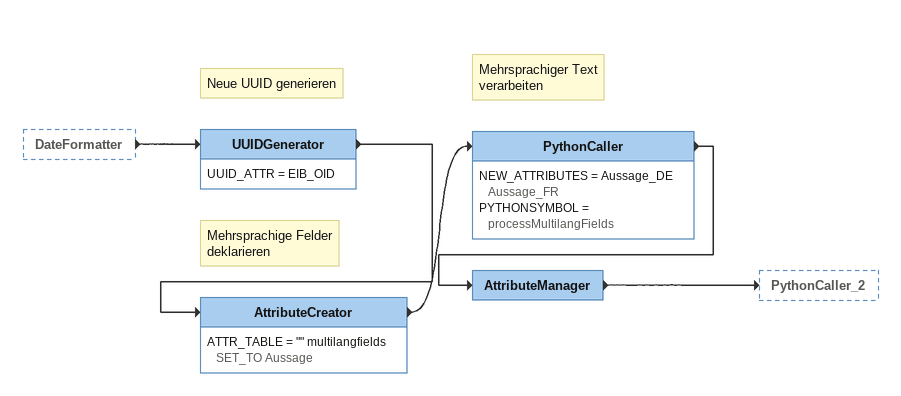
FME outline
DateFormatter [outside]
    -> UUIDGenerator
Note: Neue UUID generieren
UUIDGenerator
    UUID_ATTR = EIB_OID
    -> AttributeCreator
Note: Mehrsprachige Felder / deklarieren
AttributeCreator
    ATTR_TABLE = "" multilangfields SET_TO Aussage
    -> PythonCaller
Note: Mehrsprachiger Text / verarbeiten
PythonCaller
    NEW_ATTRIBUTES = Aussage_DE Aussage_FR
    PYTHONSYMBOL = processMultilangFields
    -> AttributeManager
AttributeManager
    -> PythonCaller_2
